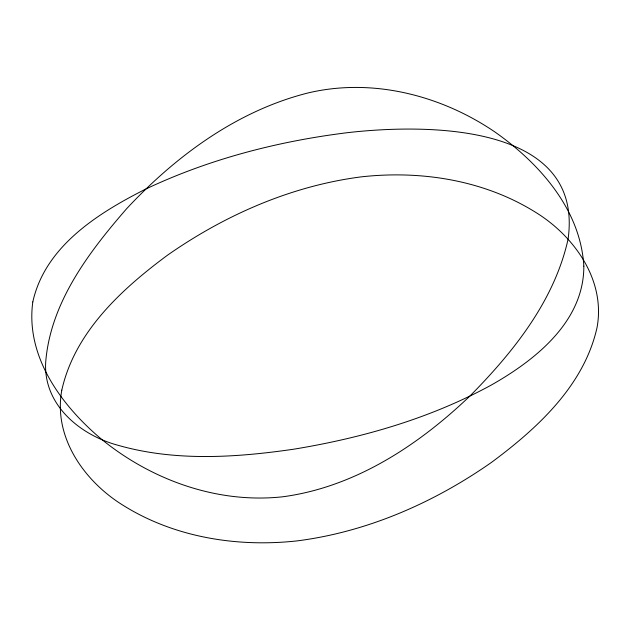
<?xml version="1.0" encoding="UTF-8"?>
<svg xmlns="http://www.w3.org/2000/svg" width="630" height="630" viewBox="0 0 630 630"><rect width="100%" height="100%" fill="white"/><g stroke="black" fill="none" stroke-linecap="round" stroke-linejoin="round"><path stroke-width="0.94" d="M32.807 301.935C25.239 356.69 61.842 405.972 101.643 439.346C151.917 480.249 217.759 503.913 282.854 496.771C354.784 487.124 418.06 445.52 469.61 396.341C513.119 352.375 554.274 301.022 568.039 239.376C584.735 121.889 423.423 123.842 346.98 132.733C277.625 141.34 209.018 159.122 145.727 189.071C98.225 213.066 45.139 246.188 32.807 301.935M583.837 266.12C584.018 321.607 535.327 360.092 491.313 385.04C430.156 418.462 362.274 437.952 293.761 449.198C235.581 457.656 174.888 461.609 117.7 445.19C79.978 434.983 43.336 404.854 45.675 362.4C50.345 302.707 88.775 252.236 126.732 208.601C175.92 155.988 236.723 111.085 307.409 93.106C371.881 77.545 440.835 95.138 494.936 131.993C539.382 163.202 580.584 209.443 583.837 266.12M61.803 390.127C53.022 437.48 84.601 481.698 123.386 505.488C174.817 537.587 237.691 547.47 297.352 540.863C367.377 531.885 433.771 502.74 491.361 462.483C537.319 428.424 584.057 385.639 597.035 327.568C605.808 280.216 574.229 235.998 535.445 212.208C484.013 180.109 421.139 170.226 361.478 176.833C291.462 185.811 225.06 214.956 167.47 255.213C121.519 289.272 74.773 332.057 61.803 390.127"/></g></svg>
